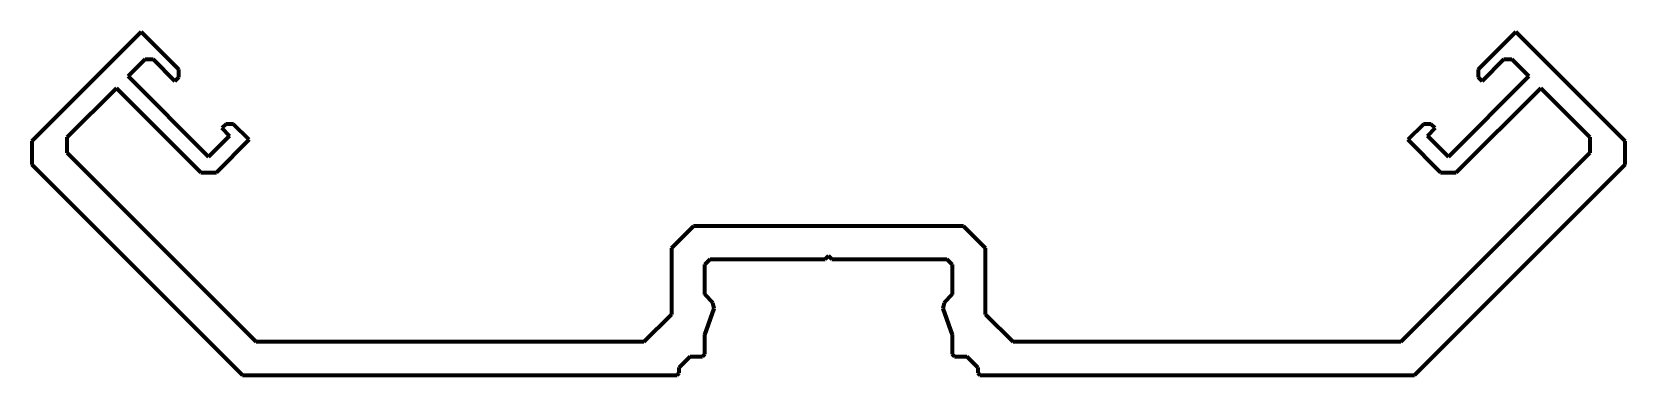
# Model space of a CAD drawing. Header units: millimetres. Extents: x 431 to 575, y 177 to 209.
import ezdxf

# ---------------------------------------------------------------- set-up
doc = ezdxf.new("R2010")
doc.units = ezdxf.units.MM
doc.layers.get('0').update_dxf_attribs({"color": 253, "lineweight": 70, "true_color": 0x8faf8f})

msp = doc.modelspace()

# ---------------------------------------------------------------- linework, layer by layer
for p, q in [((440.65, 208.52), (430.75, 198.62)), ((444.04, 205.12), (440.65, 208.52)), ((564.97, 208.52), (561.58, 205.12)), ((574.87, 198.62), (564.97, 208.52)), ((439.45, 204.49), (441, 206.04)), ((441, 206.04), (441.71, 206.04)), ((441.71, 206.04), (443.69, 204.06)), ((444.04, 204.42), (444.04, 205.12)), ((561.58, 205.12), (561.58, 204.42)), ((561.93, 204.06), (563.91, 206.04)), ((563.91, 206.04), (564.62, 206.04)), ((564.62, 206.04), (566.17, 204.49)), ((433.93, 198.97), (438.39, 203.43)), ((438.39, 203.43), (446.02, 195.79)), ((446.73, 197.2), (439.45, 204.49)), ((443.69, 204.06), (444.04, 204.42)), ((566.17, 204.49), (558.89, 197.2)), ((559.6, 195.79), (567.23, 203.43)), ((561.58, 204.42), (561.93, 204.06)), ((567.23, 203.43), (571.69, 198.97)), ((433.93, 197.56), (433.93, 198.97)), ((448.64, 199.11), (446.73, 197.2)), ((448.28, 200.17), (447.93, 199.82)), ((447.93, 199.82), (448.64, 199.11)), ((448.99, 200.17), (448.28, 200.17)), ((450.41, 198.76), (448.99, 200.17)), ((556.63, 200.17), (555.21, 198.76)), ((557.33, 200.17), (556.63, 200.17)), ((556.98, 199.11), (557.69, 199.82)), ((558.89, 197.2), (556.98, 199.11)), ((557.69, 199.82), (557.33, 200.17)), ((571.69, 198.97), (571.69, 197.56)), ((430.75, 198.62), (430.75, 196.5)), ((451.05, 180.44), (433.93, 197.56)), ((447.44, 195.79), (450.41, 198.76)), ((571.69, 197.56), (554.57, 180.44)), ((555.21, 198.76), (558.18, 195.79)), ((574.87, 196.5), (574.87, 198.62)), ((430.75, 196.5), (449.81, 177.44)), ((555.81, 177.44), (574.87, 196.5)), ((446.02, 195.79), (447.44, 195.79)), ((558.18, 195.79), (559.6, 195.79)), ((490.61, 190.94), (488.61, 188.94)), ((515.01, 190.94), (490.61, 190.94)), ((517.01, 188.94), (515.01, 190.94)), ((488.61, 188.94), (488.61, 182.94)), ((517.01, 182.94), (517.01, 188.94)), ((491.61, 187.44), (492.11, 187.94)), ((491.61, 184.74), (491.61, 187.44)), ((492.11, 187.94), (502.51, 187.94)), ((502.51, 187.94), (502.81, 188.24)), ((502.81, 188.24), (503.11, 187.94)), ((503.11, 187.94), (513.51, 187.94)), ((513.51, 187.94), (514.01, 187.44)), ((514.01, 187.44), (514.01, 184.74)), ((492.36, 183.99), (491.61, 184.74)), ((514.01, 184.74), (513.26, 183.99)), ((491.61, 181.08), (492.48, 183.47)), ((492.48, 183.47), (492.36, 183.99)), ((513.26, 183.99), (513.14, 183.47)), ((513.14, 183.47), (514.01, 181.08)), ((488.61, 182.94), (486.11, 180.44)), ((519.51, 180.44), (517.01, 182.94)), ((486.11, 180.44), (451.05, 180.44)), ((491.61, 179.34), (491.61, 181.08)), ((514.01, 181.08), (514.01, 179.34)), ((554.57, 180.44), (519.51, 180.44)), ((489.31, 178.14), (490.31, 179.14)), ((490.31, 179.14), (491.41, 179.14)), ((491.41, 179.14), (491.61, 179.34)), ((514.01, 179.34), (514.21, 179.14)), ((514.21, 179.14), (515.31, 179.14)), ((515.31, 179.14), (516.31, 178.14)), ((449.81, 177.44), (489.11, 177.44)), ((489.11, 177.44), (489.31, 177.64)), ((489.31, 177.64), (489.31, 178.14)), ((516.31, 178.14), (516.31, 177.64)), ((516.31, 177.64), (516.51, 177.44)), ((516.51, 177.44), (555.81, 177.44))]:
    msp.add_line(p, q)

doc.saveas('drawing.dxf')
